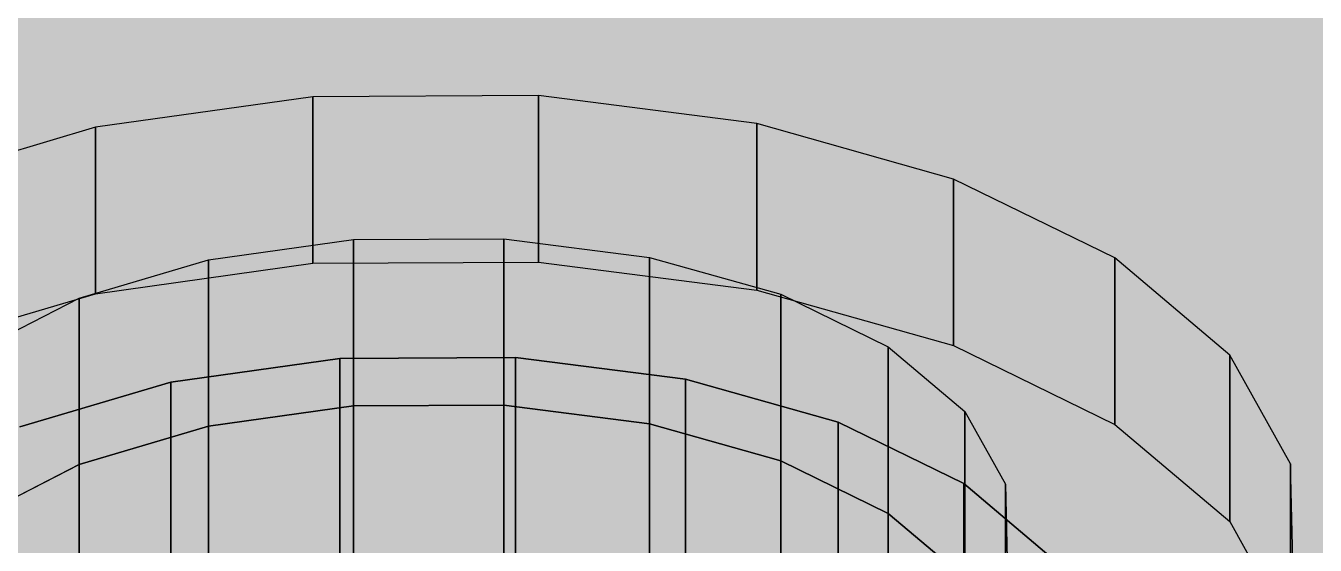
# Model space of a CAD drawing. Header units: millimetres. Extents: x 50 to 612415, y 2 to 4150.
# Drawn here: x 481853.36 to 481874.6, y 2204.83 to 2213.38 of the extents above; entities that cross this region are included whole.
import ezdxf

# ---------------------------------------------------------------- set-up
doc = ezdxf.new("R2010")
doc.units = ezdxf.units.MM
doc.layers.add('HATCH', color=8, linetype='Continuous', lineweight=9)
doc.layers.add('OUTLINE', color=7, linetype='Continuous', lineweight=25)

msp = doc.modelspace()

# ---------------------------------------------------------------- hatches: boundary and pattern name
at = {"layer": 'HATCH', "true_color": 0xccae87}
for points in [[(482158.468, 2147.755), (481649.142, 2263.565), (482182.724, 2333.548)], [(482233.457, 2331.176), (481655.292, 2281.019), (481866.743, 2206.853)], [(482233.457, 2331.176), (481866.743, 2206.853), (481868.809, 2205.843)], [(482233.457, 2331.176), (481868.809, 2205.843), (481870.281, 2204.599)], [(482233.457, 2331.176), (481870.281, 2204.599), (481871.06, 2203.208)], [(481866.743, 2201.375), (481655.292, 2275.54), (482233.457, 2325.697)], [(481655.292, 2281.019), (481858.535, 2207.904), (481861.425, 2207.92)], [(481655.292, 2281.019), (481861.425, 2207.92), (481864.224, 2207.562)], [(481655.292, 2281.019), (481855.752, 2207.515), (481858.535, 2207.904)], [(481655.292, 2281.019), (481864.224, 2207.562), (481866.743, 2206.853)], [(481655.292, 2281.019), (481853.265, 2206.779), (481855.752, 2207.515)], [(481655.292, 2275.54), (481858.535, 2202.426), (481861.425, 2202.442)], [(481861.425, 2202.442), (481858.535, 2202.426), (481655.292, 2275.54)], [(481655.292, 2275.54), (481861.425, 2202.442), (481864.224, 2202.083)], [(481864.224, 2202.083), (481861.425, 2202.442), (481655.292, 2275.54)], [(481655.292, 2275.54), (481864.224, 2202.083), (481866.743, 2201.375)], [(481866.743, 2201.375), (481864.224, 2202.083), (481655.292, 2275.54)], [(482148.184, 2164.733), (481655.292, 2275.54), (481866.743, 2201.375)], [(482148.184, 2157.885), (481655.292, 2268.692), (481866.743, 2194.527)], [(481866.743, 2194.527), (481655.292, 2268.692), (482148.184, 2157.885)], [(482148.184, 2155.146), (481655.292, 2265.953), (481866.743, 2191.787)], [(481866.743, 2191.787), (481655.292, 2265.953), (482148.184, 2155.146)], [(482148.184, 2154.461), (481655.292, 2265.268), (481866.743, 2191.103)], [(481866.743, 2191.103), (481655.292, 2265.268), (482148.184, 2154.461)], [(481651.661, 2262.856), (481649.142, 2263.565), (482148.184, 2145.559)], [(482156.468, 2148.012), (482154.404, 2148), (481649.142, 2263.565)], [(482158.468, 2147.755), (482156.468, 2148.012), (481649.142, 2263.565)], [(482154.404, 2148), (482152.416, 2147.722), (481649.142, 2263.565)], [(482152.416, 2147.722), (482150.64, 2147.196), (481649.142, 2263.565)], [(482150.64, 2147.196), (482149.196, 2146.458), (481649.142, 2263.565)], [(481649.142, 2263.565), (482149.196, 2146.458), (482148.184, 2145.559)], [(482148.184, 2151.037), (481656.009, 2263.244), (481655.292, 2261.844)], [(481655.292, 2261.844), (481656.009, 2263.244), (482148.184, 2151.037)], [(481653.726, 2261.845), (481651.661, 2262.856), (482148.184, 2145.559)], [(481655.199, 2260.602), (481653.726, 2261.845), (482148.184, 2145.559)], [(482148.184, 2151.037), (481655.292, 2261.844), (481866.743, 2187.678)], [(481866.743, 2187.678), (481655.292, 2261.844), (482148.184, 2151.037)], [(481655.977, 2259.21), (481655.199, 2260.602), (482148.184, 2145.559)], [(481656.009, 2257.766), (481655.977, 2259.21), (482148.184, 2145.559)], [(481655.292, 2256.366), (481656.009, 2257.766), (482148.184, 2145.559)], [(481866.743, 2182.2), (481655.292, 2256.366), (482148.184, 2145.559)]]:
    msp.add_hatch(color=43, dxfattribs=at).paths.add_polyline_path(points)
at = {"layer": 'HATCH', "true_color": 0xaeb3b7}
for points in [[(481854.509, 2208.969), (481858.088, 2209.47), (481858.088, 2212.209), (481854.509, 2211.709)], [(481861.803, 2209.49), (481865.402, 2209.029), (481865.402, 2211.769), (481861.803, 2212.23)], [(481858.758, 2207.122), (481856.373, 2206.788), (481856.373, 2209.527), (481858.758, 2209.861)], [(481863.635, 2206.828), (481861.235, 2207.135), (481861.235, 2209.874), (481863.635, 2209.567)], [(481855.752, 2185.601), (481858.535, 2185.991), (481858.535, 2207.904), (481855.752, 2207.515)], [(481861.425, 2186.007), (481864.224, 2185.648), (481864.224, 2207.562), (481861.425, 2207.92)], [(481858.758, 2185.208), (481856.373, 2184.874), (481856.373, 2206.788), (481858.758, 2207.122)], [(481863.635, 2184.914), (481861.235, 2185.222), (481861.235, 2207.135), (481863.635, 2206.828)]]:
    msp.add_hatch(color=253, dxfattribs=at).paths.add_polyline_path(points)
at = {"layer": 'HATCH', "true_color": 0xb7bcc0}
for points in [[(481873.19, 2207.96), (481858.088, 2212.209), (481854.509, 2211.709)], [(481873.19, 2207.96), (481861.803, 2212.23), (481858.088, 2212.209)], [(481873.19, 2207.96), (481865.402, 2211.769), (481861.803, 2212.23)], [(481854.509, 2211.709), (481851.312, 2210.762), (481848.714, 2209.434)], [(481854.509, 2211.709), (481848.714, 2209.434), (481858.758, 2209.861)], [(481854.509, 2211.709), (481858.758, 2209.861), (481861.235, 2209.874)], [(481854.509, 2211.709), (481861.235, 2209.874), (481863.635, 2209.567)], [(481873.19, 2207.96), (481854.509, 2211.709), (481863.635, 2209.567)], [(481873.19, 2207.96), (481868.64, 2210.857), (481865.402, 2211.769)], [(481873.19, 2207.96), (481871.297, 2209.558), (481868.64, 2210.857)], [(481848.714, 2209.434), (481856.373, 2209.527), (481858.758, 2209.861)], [(481848.714, 2209.434), (481854.241, 2208.896), (481856.373, 2209.527)], [(481873.19, 2207.96), (481863.635, 2209.567), (481865.794, 2208.96)], [(481848.714, 2209.434), (481852.509, 2208.011), (481854.241, 2208.896)], [(481854.509, 2208.969), (481858.088, 2209.47), (481873.19, 2205.22)], [(481858.088, 2209.47), (481861.803, 2209.49), (481873.19, 2205.22)], [(481861.803, 2209.49), (481865.402, 2209.029), (481873.19, 2205.22)], [(481848.714, 2206.695), (481851.312, 2208.023), (481854.509, 2208.969)], [(481858.758, 2207.122), (481848.714, 2206.695), (481854.509, 2208.969)], [(481861.235, 2207.135), (481858.758, 2207.122), (481854.509, 2208.969)], [(481863.635, 2206.828), (481861.235, 2207.135), (481854.509, 2208.969)], [(481863.635, 2206.828), (481854.509, 2208.969), (481873.19, 2205.22)], [(481865.402, 2209.029), (481868.64, 2208.118), (481873.19, 2205.22)], [(481873.19, 2207.96), (481865.794, 2208.96), (481867.564, 2208.094)], [(481873.19, 2207.96), (481867.564, 2208.094), (481868.827, 2207.028)], [(481868.64, 2208.118), (481871.297, 2206.819), (481873.19, 2205.22)], [(481864.224, 2207.562), (481858.535, 2207.904), (481855.752, 2207.515)], [(481864.224, 2207.562), (481861.425, 2207.92), (481858.535, 2207.904)], [(481865.692, 2198.619), (481874.191, 2206.17), (481873.19, 2207.96)], [(481865.692, 2198.619), (481873.19, 2207.96), (481868.906, 2203.397)], [(481873.19, 2207.96), (481868.827, 2207.028), (481869.494, 2205.835)], [(481873.19, 2207.96), (481869.521, 2204.597), (481868.906, 2203.397)], [(481873.19, 2207.96), (481869.494, 2205.835), (481869.521, 2204.597)], [(481864.224, 2207.562), (481855.752, 2207.515), (481853.265, 2206.779)], [(481864.224, 2207.562), (481853.265, 2206.779), (481858.758, 2207.122)], [(481864.224, 2207.562), (481858.758, 2207.122), (481861.235, 2207.135)], [(481864.224, 2207.562), (481861.235, 2207.135), (481863.635, 2206.828)], [(481864.224, 2207.562), (481863.635, 2206.828), (481865.794, 2206.22)], [(481864.224, 2207.562), (481865.794, 2206.22), (481867.564, 2205.354)], [(481871.06, 2203.208), (481866.743, 2206.853), (481864.224, 2207.562)], [(481871.06, 2203.208), (481864.224, 2207.562), (481867.564, 2205.354)], [(481858.758, 2207.122), (481856.373, 2206.788), (481848.714, 2206.695)], [(481853.265, 2206.779), (481856.373, 2206.788), (481858.758, 2207.122)], [(481856.373, 2206.788), (481854.241, 2206.157), (481848.714, 2206.695)], [(481853.265, 2206.779), (481851.244, 2205.746), (481856.373, 2206.788)], [(481851.244, 2205.746), (481854.241, 2206.157), (481856.373, 2206.788)], [(481865.794, 2206.22), (481863.635, 2206.828), (481873.19, 2205.22)], [(481871.06, 2203.208), (481868.809, 2205.843), (481866.743, 2206.853)], [(481854.241, 2206.157), (481852.509, 2205.271), (481848.714, 2206.695)], [(481851.244, 2205.746), (481852.509, 2205.271), (481854.241, 2206.157)], [(481865.692, 2198.619), (481874.232, 2204.313), (481874.191, 2206.17)], [(481867.564, 2205.354), (481865.794, 2206.22), (481873.19, 2205.22)], [(481871.06, 2203.208), (481870.281, 2204.599), (481868.809, 2205.843)], [(481868.827, 2204.289), (481867.564, 2205.354), (481873.19, 2205.22)], [(481871.06, 2203.208), (481867.564, 2205.354), (481868.827, 2204.289)], [(481873.19, 2205.22), (481874.191, 2203.431), (481865.692, 2195.88)], [(481868.906, 2200.658), (481873.19, 2205.22), (481865.692, 2195.88)], [(481869.494, 2203.096), (481868.827, 2204.289), (481873.19, 2205.22)], [(481868.906, 2200.658), (481869.521, 2201.857), (481873.19, 2205.22)], [(481869.521, 2201.857), (481869.494, 2203.096), (481873.19, 2205.22)]]:
    msp.add_hatch(color=9, dxfattribs=at).paths.add_polyline_path(points)
at = {"layer": 'HATCH', "true_color": 0xaeb4b7}
for points in [[(481858.088, 2209.47), (481861.803, 2209.49), (481861.803, 2212.23), (481858.088, 2212.209)], [(481861.235, 2207.135), (481858.758, 2207.122), (481858.758, 2209.861), (481861.235, 2209.874)], [(481858.535, 2185.991), (481861.425, 2186.007), (481861.425, 2207.92), (481858.535, 2207.904)], [(481861.235, 2185.222), (481858.758, 2185.208), (481858.758, 2207.122), (481861.235, 2207.135)]]:
    msp.add_hatch(color=253, dxfattribs=at).paths.add_polyline_path(points)
at = {"layer": 'HATCH', "true_color": 0xadb2b6}
for points in [[(481851.312, 2208.023), (481854.509, 2208.969), (481854.509, 2211.709), (481851.312, 2210.762)], [(481865.402, 2209.029), (481868.64, 2208.118), (481868.64, 2210.857), (481865.402, 2211.769)], [(481856.373, 2206.788), (481854.241, 2206.157), (481854.241, 2208.896), (481856.373, 2209.527)], [(481865.794, 2206.22), (481863.635, 2206.828), (481863.635, 2209.567), (481865.794, 2208.96)], [(481853.265, 2184.865), (481855.752, 2185.601), (481855.752, 2207.515), (481853.265, 2206.779)], [(481864.224, 2185.648), (481866.743, 2184.939), (481866.743, 2206.853), (481864.224, 2207.562)], [(481856.373, 2184.874), (481854.241, 2184.243), (481854.241, 2206.157), (481856.373, 2206.788)], [(481865.794, 2184.307), (481863.635, 2184.914), (481863.635, 2206.828), (481865.794, 2206.22)]]:
    msp.add_hatch(color=253, dxfattribs=at).paths.add_polyline_path(points)
at = {"layer": 'HATCH', "true_color": 0xabb0b4}
for points in [[(481868.64, 2208.118), (481871.297, 2206.819), (481871.297, 2209.558), (481868.64, 2210.857)], [(481854.241, 2206.157), (481852.509, 2205.271), (481852.509, 2208.011), (481854.241, 2208.896)], [(481867.564, 2205.354), (481865.794, 2206.22), (481865.794, 2208.96), (481867.564, 2208.094)], [(481866.743, 2184.939), (481868.809, 2183.929), (481868.809, 2205.843), (481866.743, 2206.853)], [(481854.241, 2184.243), (481852.509, 2183.358), (481852.509, 2205.271), (481854.241, 2206.157)], [(481867.564, 2183.441), (481865.794, 2184.307), (481865.794, 2206.22), (481867.564, 2205.354)]]:
    msp.add_hatch(color=253, dxfattribs=at).paths.add_polyline_path(points)
at = {"layer": 'HATCH', "true_color": 0xa9aeb1}
for points in [[(481871.297, 2206.819), (481873.19, 2205.22), (481873.19, 2207.96), (481871.297, 2209.558)], [(481868.827, 2204.289), (481867.564, 2205.354), (481867.564, 2208.094), (481868.827, 2207.028)], [(481868.809, 2183.929), (481870.281, 2182.685), (481870.281, 2204.599), (481868.809, 2205.843)], [(481868.827, 2182.375), (481867.564, 2183.441), (481867.564, 2205.354), (481868.827, 2204.289)]]:
    msp.add_hatch(color=253, dxfattribs=at).paths.add_polyline_path(points)
at = {"layer": 'HATCH', "true_color": 0xc2a680}
for points in [[(481858.535, 2202.426), (481855.752, 2202.037), (481855.752, 2207.515), (481858.535, 2207.904)], [(481864.224, 2202.083), (481861.425, 2202.442), (481861.425, 2207.92), (481864.224, 2207.562)]]:
    msp.add_hatch(color=43, dxfattribs=at).paths.add_polyline_path(points)
at = {"layer": 'HATCH', "true_color": 0xc2a681}
msp.add_hatch(color=43, dxfattribs=at).paths.add_polyline_path([(481861.425, 2202.442), (481858.535, 2202.426), (481858.535, 2207.904), (481861.425, 2207.92)])
at = {"layer": 'HATCH', "true_color": 0xa6abae}
for points in [[(481873.19, 2205.22), (481874.191, 2203.431), (481874.191, 2206.17), (481873.19, 2207.96)], [(481869.494, 2203.096), (481868.827, 2204.289), (481868.827, 2207.028), (481869.494, 2205.835)]]:
    msp.add_hatch(color=253, dxfattribs=at).paths.add_polyline_path(points)
at = {"layer": 'HATCH', "true_color": 0xc0a480}
msp.add_hatch(color=33, dxfattribs=at).paths.add_polyline_path([(481855.752, 2202.037), (481853.265, 2201.3), (481853.265, 2206.779), (481855.752, 2207.515)])
at = {"layer": 'HATCH', "true_color": 0xc1a580}
msp.add_hatch(color=33, dxfattribs=at).paths.add_polyline_path([(481866.743, 2201.375), (481864.224, 2202.083), (481864.224, 2207.562), (481866.743, 2206.853)])
at = {"layer": 'HATCH', "true_color": 0xbfa37e}
msp.add_hatch(color=33, dxfattribs=at).paths.add_polyline_path([(481868.809, 2200.364), (481866.743, 2201.375), (481866.743, 2206.853), (481868.809, 2205.843)])
at = {"layer": 'HATCH', "true_color": 0xa3a8ab}
for points in [[(481874.191, 2203.431), (481874.232, 2201.574), (481874.232, 2204.313), (481874.191, 2206.17)], [(481869.521, 2201.857), (481869.494, 2203.096), (481869.494, 2205.835), (481869.521, 2204.597)]]:
    msp.add_hatch(color=253, dxfattribs=at).paths.add_polyline_path(points)
at = {"layer": 'HATCH', "true_color": 0xbca17d}
msp.add_hatch(color=33, dxfattribs=at).paths.add_polyline_path([(481870.281, 2199.121), (481868.809, 2200.364), (481868.809, 2205.843), (481870.281, 2204.599)])

# ---------------------------------------------------------------- linework, layer by layer
at = {"layer": 'OUTLINE', "color": 139, "true_color": 0x42544a}
for p, q in [((481858.088, 2212.209), (481854.509, 2211.709)), ((481858.088, 2212.209), (481854.509, 2211.709)), ((481861.803, 2212.23), (481858.088, 2212.209)), ((481861.803, 2212.23), (481858.088, 2212.209)), ((481858.088, 2212.209), (481858.088, 2209.47)), ((481858.088, 2209.47), (481858.088, 2212.209)), ((481861.803, 2209.49), (481861.803, 2212.23)), ((481865.402, 2211.769), (481861.803, 2212.23)), ((481861.803, 2212.23), (481861.803, 2209.49)), ((481865.402, 2211.769), (481861.803, 2212.23)), ((481854.509, 2211.709), (481851.312, 2210.762)), ((481854.509, 2211.709), (481851.312, 2210.762)), ((481854.509, 2211.709), (481854.509, 2208.969)), ((481854.509, 2208.969), (481854.509, 2211.709)), ((481865.402, 2209.029), (481865.402, 2211.769)), ((481868.64, 2210.857), (481865.402, 2211.769)), ((481865.402, 2211.769), (481865.402, 2209.029)), ((481868.64, 2210.857), (481865.402, 2211.769)), ((481868.64, 2208.118), (481868.64, 2210.857)), ((481871.297, 2209.558), (481868.64, 2210.857)), ((481868.64, 2210.857), (481868.64, 2208.118)), ((481871.297, 2209.558), (481868.64, 2210.857)), ((481856.373, 2209.527), (481858.758, 2209.861)), ((481856.373, 2209.527), (481858.758, 2209.861)), ((481858.758, 2209.861), (481861.235, 2209.874)), ((481858.758, 2209.861), (481861.235, 2209.874)), ((481858.758, 2207.122), (481858.758, 2209.861)), ((481858.758, 2209.861), (481858.758, 2207.122)), ((481861.235, 2209.874), (481863.635, 2209.567)), ((481861.235, 2209.874), (481861.235, 2207.135)), ((481861.235, 2207.135), (481861.235, 2209.874)), ((481861.235, 2209.874), (481863.635, 2209.567)), ((481854.241, 2208.896), (481856.373, 2209.527)), ((481854.241, 2208.896), (481856.373, 2209.527)), ((481856.373, 2206.788), (481856.373, 2209.527)), ((481856.373, 2209.527), (481856.373, 2206.788)), ((481863.635, 2209.567), (481863.635, 2206.828)), ((481863.635, 2206.828), (481863.635, 2209.567)), ((481863.635, 2209.567), (481865.794, 2208.96)), ((481863.635, 2209.567), (481865.794, 2208.96)), ((481871.297, 2206.819), (481871.297, 2209.558)), ((481873.19, 2207.96), (481871.297, 2209.558)), ((481873.19, 2207.96), (481871.297, 2209.558)), ((481871.297, 2209.558), (481871.297, 2206.819)), ((481854.509, 2208.969), (481858.088, 2209.47)), ((481854.509, 2208.969), (481858.088, 2209.47)), ((481858.088, 2209.47), (481861.803, 2209.49)), ((481858.088, 2209.47), (481861.803, 2209.49)), ((481861.803, 2209.49), (481865.402, 2209.029)), ((481861.803, 2209.49), (481865.402, 2209.029)), ((481851.312, 2208.023), (481854.509, 2208.969)), ((481851.312, 2208.023), (481854.509, 2208.969)), ((481852.509, 2208.011), (481854.241, 2208.896)), ((481852.509, 2208.011), (481854.241, 2208.896)), ((481854.241, 2206.157), (481854.241, 2208.896)), ((481854.241, 2208.896), (481854.241, 2206.157)), ((481865.402, 2209.029), (481868.64, 2208.118)), ((481865.402, 2209.029), (481868.64, 2208.118)), ((481865.794, 2208.96), (481865.794, 2206.22)), ((481865.794, 2206.22), (481865.794, 2208.96)), ((481865.794, 2208.96), (481867.564, 2208.094)), ((481865.794, 2208.96), (481867.564, 2208.094)), ((481867.564, 2208.094), (481867.564, 2205.354)), ((481867.564, 2205.354), (481867.564, 2208.094)), ((481867.564, 2208.094), (481868.827, 2207.028)), ((481867.564, 2208.094), (481868.827, 2207.028)), ((481868.64, 2208.118), (481871.297, 2206.819)), ((481868.64, 2208.118), (481871.297, 2206.819)), ((481855.752, 2207.515), (481858.535, 2207.904)), ((481858.535, 2207.904), (481855.752, 2207.515)), ((481855.752, 2207.515), (481858.535, 2207.904)), ((481858.535, 2207.904), (481855.752, 2207.515)), ((481858.535, 2207.904), (481861.425, 2207.92)), ((481861.425, 2207.92), (481858.535, 2207.904)), ((481858.535, 2207.904), (481861.425, 2207.92)), ((481861.425, 2207.92), (481858.535, 2207.904)), ((481858.535, 2207.904), (481858.535, 2185.991)), ((481858.535, 2185.991), (481858.535, 2207.904)), ((481858.535, 2202.426), (481858.535, 2207.904)), ((481858.535, 2207.904), (481858.535, 2202.426)), ((481861.425, 2207.92), (481864.224, 2207.562)), ((481861.425, 2186.007), (481861.425, 2207.92)), ((481864.224, 2207.562), (481861.425, 2207.92)), ((481861.425, 2207.92), (481861.425, 2186.007)), ((481861.425, 2207.92), (481861.425, 2202.442)), ((481861.425, 2202.442), (481861.425, 2207.92)), ((481861.425, 2207.92), (481864.224, 2207.562)), ((481864.224, 2207.562), (481861.425, 2207.92)), ((481873.19, 2205.22), (481873.19, 2207.96)), ((481874.191, 2206.17), (481873.19, 2207.96)), ((481873.19, 2207.96), (481873.19, 2205.22)), ((481874.191, 2206.17), (481873.19, 2207.96)), ((481853.265, 2206.779), (481855.752, 2207.515)), ((481855.752, 2207.515), (481853.265, 2206.779)), ((481853.265, 2206.779), (481855.752, 2207.515)), ((481855.752, 2207.515), (481853.265, 2206.779)), ((481855.752, 2207.515), (481855.752, 2185.601)), ((481855.752, 2185.601), (481855.752, 2207.515)), ((481855.752, 2202.037), (481855.752, 2207.515)), ((481855.752, 2207.515), (481855.752, 2202.037)), ((481864.224, 2207.562), (481866.743, 2206.853)), ((481864.224, 2185.648), (481864.224, 2207.562)), ((481866.743, 2206.853), (481864.224, 2207.562)), ((481864.224, 2207.562), (481864.224, 2185.648)), ((481864.224, 2207.562), (481864.224, 2202.083)), ((481864.224, 2202.083), (481864.224, 2207.562)), ((481864.224, 2207.562), (481866.743, 2206.853)), ((481866.743, 2206.853), (481864.224, 2207.562)), ((481856.373, 2206.788), (481858.758, 2207.122)), ((481856.373, 2206.788), (481858.758, 2207.122)), ((481858.758, 2207.122), (481856.373, 2206.788)), ((481858.758, 2207.122), (481856.373, 2206.788)), ((481858.758, 2207.122), (481861.235, 2207.135)), ((481861.235, 2207.135), (481858.758, 2207.122)), ((481858.758, 2207.122), (481861.235, 2207.135)), ((481861.235, 2207.135), (481858.758, 2207.122)), ((481858.758, 2185.208), (481858.758, 2207.122)), ((481858.758, 2207.122), (481858.758, 2185.208)), ((481861.235, 2207.135), (481861.235, 2185.222)), ((481861.235, 2185.222), (481861.235, 2207.135)), ((481861.235, 2207.135), (481863.635, 2206.828)), ((481863.635, 2206.828), (481861.235, 2207.135)), ((481861.235, 2207.135), (481863.635, 2206.828)), ((481863.635, 2206.828), (481861.235, 2207.135)), ((481868.827, 2207.028), (481868.827, 2204.289)), ((481868.827, 2207.028), (481869.494, 2205.835)), ((481868.827, 2204.289), (481868.827, 2207.028)), ((481868.827, 2207.028), (481869.494, 2205.835)), ((481854.241, 2206.157), (481856.373, 2206.788)), ((481856.373, 2206.788), (481854.241, 2206.157)), ((481854.241, 2206.157), (481856.373, 2206.788)), ((481856.373, 2206.788), (481854.241, 2206.157)), ((481856.373, 2184.874), (481856.373, 2206.788)), ((481856.373, 2206.788), (481856.373, 2184.874)), ((481863.635, 2206.828), (481863.635, 2184.914)), ((481863.635, 2184.914), (481863.635, 2206.828)), ((481863.635, 2206.828), (481865.794, 2206.22)), ((481863.635, 2206.828), (481865.794, 2206.22)), ((481865.794, 2206.22), (481863.635, 2206.828)), ((481865.794, 2206.22), (481863.635, 2206.828)), ((481866.743, 2206.853), (481868.809, 2205.843)), ((481866.743, 2184.939), (481866.743, 2206.853)), ((481868.809, 2205.843), (481866.743, 2206.853)), ((481866.743, 2206.853), (481866.743, 2184.939)), ((481866.743, 2206.853), (481866.743, 2201.375)), ((481866.743, 2201.375), (481866.743, 2206.853)), ((481866.743, 2206.853), (481868.809, 2205.843)), ((481868.809, 2205.843), (481866.743, 2206.853)), ((481871.297, 2206.819), (481873.19, 2205.22)), ((481871.297, 2206.819), (481873.19, 2205.22)), ((481852.509, 2205.271), (481854.241, 2206.157)), ((481854.241, 2206.157), (481852.509, 2205.271)), ((481852.509, 2205.271), (481854.241, 2206.157)), ((481854.241, 2206.157), (481852.509, 2205.271)), ((481854.241, 2184.243), (481854.241, 2206.157)), ((481854.241, 2206.157), (481854.241, 2184.243)), ((481865.794, 2206.22), (481865.794, 2184.307)), ((481865.794, 2184.307), (481865.794, 2206.22)), ((481865.794, 2206.22), (481867.564, 2205.354)), ((481865.794, 2206.22), (481867.564, 2205.354)), ((481867.564, 2205.354), (481865.794, 2206.22)), ((481867.564, 2205.354), (481865.794, 2206.22)), ((481874.191, 2203.431), (481874.191, 2206.17)), ((481874.232, 2204.313), (481874.191, 2206.17)), ((481874.191, 2206.17), (481874.191, 2203.431)), ((481874.232, 2204.313), (481874.191, 2206.17)), ((481868.809, 2205.843), (481870.281, 2204.599)), ((481868.809, 2183.929), (481868.809, 2205.843)), ((481870.281, 2204.599), (481868.809, 2205.843)), ((481868.809, 2205.843), (481868.809, 2183.929)), ((481868.809, 2205.843), (481868.809, 2200.364)), ((481868.809, 2200.364), (481868.809, 2205.843)), ((481868.809, 2205.843), (481870.281, 2204.599)), ((481870.281, 2204.599), (481868.809, 2205.843)), ((481869.494, 2205.835), (481869.494, 2203.096)), ((481869.494, 2205.835), (481869.521, 2204.597)), ((481869.494, 2203.096), (481869.494, 2205.835)), ((481869.494, 2205.835), (481869.521, 2204.597)), ((481867.564, 2205.354), (481867.564, 2183.441)), ((481867.564, 2183.441), (481867.564, 2205.354)), ((481867.564, 2205.354), (481868.827, 2204.289)), ((481868.827, 2204.289), (481867.564, 2205.354)), ((481868.827, 2204.289), (481867.564, 2205.354)), ((481867.564, 2205.354), (481868.827, 2204.289)), ((481873.19, 2205.22), (481874.191, 2203.431)), ((481873.19, 2205.22), (481874.191, 2203.431))]:
    msp.add_line(p, q, dxfattribs=at)

doc.saveas('drawing.dxf')
